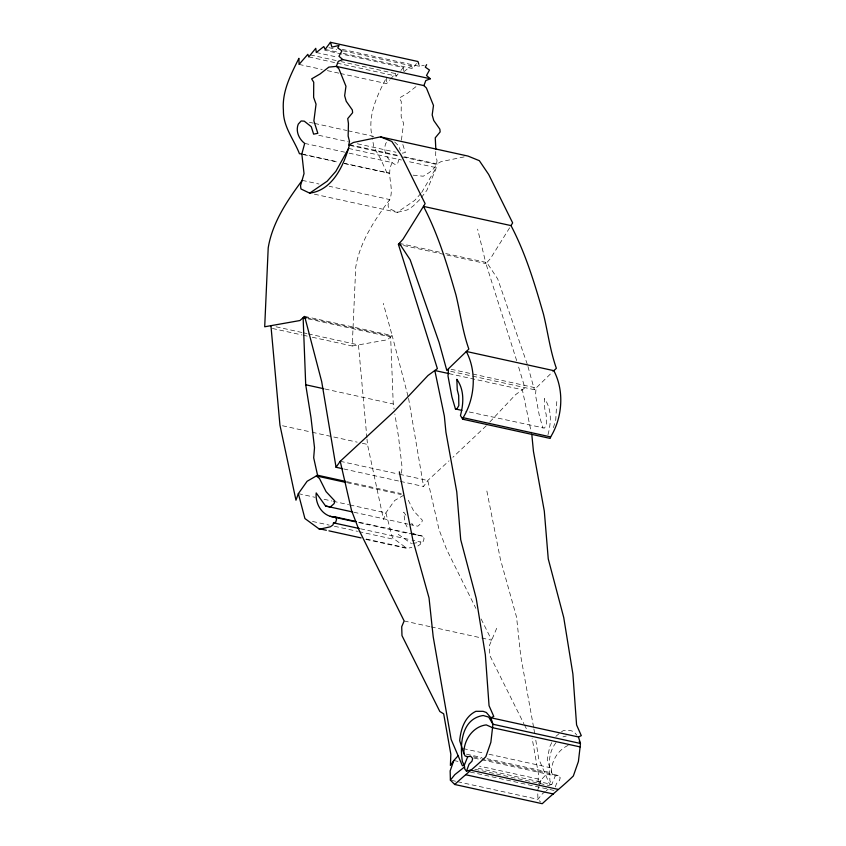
<?xml version="1.0" encoding="UTF-8"?>
<svg xmlns="http://www.w3.org/2000/svg" width="846" height="846" viewBox="0 0 846 846"><rect width="100%" height="100%" fill="white"/><g stroke="black" fill="none" stroke-linecap="round" stroke-linejoin="round"><path stroke-width="0.63" stroke-dasharray="4.23 3.17" d="M435.764 151.529L435.669 155.283L437.044 160.645C436.652 168.407 429.292 172.838 423.212 176.222L410.68 174.9M538.035 782.201L538.363 773.498L532.102 738.103M312.322 337.237L352.232 345.993L355.743 267.135C359.783 241.945 374.852 219.664 389.752 199.571C394.67 187.558 385.607 174.488 392.237 162.612L345.898 152.439M401.416 140.098L403.574 123.368L401.152 116.558L401.258 101.457L399.196 98.083L407.476 93.272L416.38 86.334M556.774 401.596L555.748 419.849L552.84 429.599M401.522 473.21L402.04 466.918L398.498 436.684L394.86 414.043M547.975 434.728C551.222 422.736 551.973 409.126 544.38 398.529L544.782 409.02L546.199 414.593L546.368 424.808L544.464 428.097L465.744 411.23M399.005 159.09L397.821 162.992L395.727 164.79C387.986 161.142 382.455 151.783 385.787 143.355L387.235 141.768M538.913 786.653L537.686 790.122L537.919 799.343L540.52 801.955M539.314 785.49L541.355 779.705L545.659 774.989M555.304 786.917L556.594 783.396L559.502 780.446L560.232 777.707L558.201 775.444L482.252 758.767M496.697 628.282L489.252 645.942L489.506 654.825L523.854 723.711M385.395 79.714C376.248 97.269 367.439 116.811 372.166 136.999M551.761 742.608L549.625 746.976L547.225 759.888L552.713 775.253L555.251 775.898L558.201 775.444M556.002 742.682C547.098 753.807 549.329 767.724 549.921 780.826L551.846 784.454L549.921 784.951L538.659 758.64L535.655 739.245M509.63 227.786L490.585 258.379L485.942 263.592L517.498 363.283M538.616 783.692L541.355 779.705L479.566 766.148M400.412 481.395L423.582 486.482L427.769 480.507L449.004 460.848M343.169 53.361L412.679 68.621L416.465 63.545M421.34 197.552L426.818 190.424L435.764 169.38L437.044 163.923L401.004 156.013M337.089 63.112L396.309 76.108L400.19 71.36M400.962 70.408L403.288 67.553L324.769 50.316M555.885 736.369L560.507 732.467M340.261 73.465L386.601 83.638L389.784 79.968M390.577 79.059L395.357 73.56L341.298 61.684M420.811 193.491L414.699 200.417L397.229 212.367L313.559 193.998M421.678 192.497L436.176 167.656L406.566 161.152M486.27 425.771L452.874 457.274M489.813 422.006L515.521 394.712L524.922 387.859L517.868 364.51M472.576 376.132L534.365 389.699L553.823 370.664M419.775 199.593L412.732 206.424L407.127 209.988L397.229 212.367L388.483 208.179L388.06 204.869L389.752 199.571L329.253 186.289M352.232 345.993L387.447 339.764L392.184 335.608L383.291 303.376M403.838 71.73L411.325 65.787L412.679 68.621M545.289 791.539L542.381 793.834L537.919 799.343L456.829 781.535M546.262 790.777L548.197 789.244M417.85 546.019L420.504 544.2L421.033 542.064L423.201 541.482L424.079 538.733L423.169 536.248L358.81 522.119M561.48 731.822L563.436 730.532L570.585 730.542L573.874 731.705L576.919 735.216M568.131 745.389C557.736 750.116 551.042 761.485 551.433 772.821L487.074 758.693M403.87 495.153L394.659 500.483L385.882 512.845L383.492 519.423L367.481 444.414L367.005 439.169M562.939 736.908L566.281 735.967M342.228 49.364L419.457 66.326L424.237 65.216M365.842 539.399L407.042 548.441L411.843 547.362M464.179 156.891L440.978 161.681L436.25 164.378L401.49 156.743M402.199 153.168L405.371 152.544L401.818 141.345M412.689 543.439L421.033 542.064L412.023 540.086M344.512 163.627L389.361 173.187L344.311 163.289M411.315 534.122L423.169 536.248M409.263 524.404L417.829 526.201L421.636 522.849L422.365 520.237L413.599 510.857L407.021 497.712M328.946 47.693L336.666 49.396M343.106 50.802L411.325 65.787M325.15 49.406L338.019 52.23M316.298 52.515L336.898 57.031M310.408 54.905L336.148 60.552M308.779 56.894L335.809 62.826M299.061 64.412L322.231 69.499M327.381 70.63L338.971 73.179M309.425 122.289L313.284 123.146M314.575 123.421L346.754 130.485M348.044 130.77L373.784 136.428M318.762 135.286L348.372 141.79M357.382 143.767L396.002 152.238M349.514 144.698L399.714 155.727M350.001 145.438L400.211 156.468M348.637 148.441L401.416 160.021M304.697 143.397L344.608 152.153M301.832 153.961L337.871 161.882M303.323 154.585L338.072 162.21M302.223 180.357L318.963 184.026M399.323 243.341L440.512 252.394M445.662 253.525L486.852 262.567L497.691 278.947L527.629 365.271M403.563 245.499L485.942 263.592L477.62 229.139M304.645 316.383L392.184 335.608L408.248 397.112M306.464 317.662L391.423 336.317M308.272 318.889L390.651 336.972L393.242 403.976L394.056 409.009M276.082 326.799L301.821 332.457M303.111 332.742L306.971 333.588M308.261 333.874L358.461 344.893L366.889 437.868M272.423 328.47L302.033 334.974M303.312 335.259L307.183 336.105M451.108 369.268L536.068 387.923L535.529 395.177L539.431 416.116L542.973 428.182M450.696 371.331L471.285 375.857M448.983 373.615L522.352 389.731L531.626 434.093M325.023 389.001L393.242 403.976M282.522 425.76L310.842 431.978M312.132 432.253L357.181 442.151M362.331 443.283L367.481 444.414M340.229 461.292L398.159 474.003M399.449 474.289L427.769 480.507L439.063 529.712L446.614 549.445L475.875 608.369M343.783 468.959L399.132 481.12M347.156 481.734L401.226 493.609M347.23 482.717L401.29 494.593M298.352 493.63L315.082 497.311M324.092 499.288L331.812 500.98M333.102 501.266L348.552 504.65M349.842 504.935L385.882 512.845L392.459 537.749L407.042 548.441M353.914 512.242L407.984 524.118M358.545 522.532L410.035 533.837M360.533 528.782L410.744 539.811M312.502 521.453L329.242 525.123M334.392 526.254L357.562 531.341M358.852 531.626L394.892 539.537M366.255 539.039L406.154 547.796M404.145 620.964L429.895 626.622M431.174 626.907L491.674 640.189L481.141 618.976M463.27 748.604L483.859 753.12M489.009 754.251L549.509 767.534M466.474 754.167L481.924 757.561M473.242 756.789L480.972 758.492M474.162 758.09L480.591 759.507M481.882 759.793L555.251 775.898L551.846 784.454L475.896 767.777M453.826 760.491L458.976 761.622M474.828 769.226L549.488 785.617M470.344 772.06L554.014 790.439M451.679 780.403L455.539 781.249M412.615 533.043L417.755 535.539M398.276 534.355L411.494 543.629M394.659 142.022L398.815 145.924L400.37 150.895M405.9 515.172L403.732 512.147L405.044 523.008L408.153 529.067M411.685 523.23L413.123 525.25M524.435 724.885L526.772 729.548M386.992 172.954L380.679 159.069L373.795 146.95L372.367 138.247M395.357 73.56L396.309 76.108M418.717 63.926L419.457 66.326M527.957 366.498L534.365 389.699M408.576 398.371L423.582 486.482M486.862 491.029L500.409 559.312L516.568 617.178L520.724 655.967L533.667 727.687M533.9 728.966L534.82 734.085M403.288 67.553L403.701 70.683M386.442 77.546L386.601 83.638"/><path stroke-width="1.27" d="M435.827 149.033L435.256 137.813L440.142 131.923L439.867 129.195L433.744 120.492L432.179 114.95L433.49 105.475L426.395 87.963L423.909 85.605L336.37 66.379L328.851 67.12L319.947 74.046L311.656 78.868L313.729 82.242L313.623 97.343L316.044 104.143L313.887 120.883L317.832 133.319L313.612 134.154L311.275 126.699L304.274 121.158L301.144 120.967L298.257 124.14C295.444 131.151 298.945 139.093 304.697 143.397L301.832 153.961L304.031 173.61L300.531 185.644L300.954 188.954L309.699 193.152C333.028 190.181 344.121 164.663 349.514 144.698M454.714 784.485C464.909 774.925 475.843 766.518 485.805 756.758L490.86 742.312L492.932 724.239L488.745 717.122L483.203 715.505C461.63 718.709 459.642 744.311 462.392 761.601L464.317 765.228L464.803 769.046L466.484 771.214L469.065 764.181L471.973 761.231L472.703 758.492L470.672 756.229L467.722 756.684L465.184 756.038L463.904 753.606C463.428 740.557 472.681 726.513 486.239 724.895L492.584 727.697L580.113 746.912L578.4 761.527L573.334 775.983C563.373 785.744 552.438 794.14 542.244 803.7L454.714 784.485L450.389 780.118L450.157 770.896L453.826 760.491L458.13 755.764M423.909 85.605L425.792 80.582L430.318 78.773L342.789 59.558L338.263 61.367L336.37 66.379L338.865 68.748L345.951 86.25L344.65 95.725L346.215 101.266L352.338 109.969L352.613 112.708L347.727 118.599L348.446 123.569L348.14 136.058L349.504 141.43L348.721 145.152L353.448 142.456L380.51 136.872L391.804 141.451L401.152 155.252L425.126 203.653L423.465 206.382C438.196 234.374 447.196 264.671 455.952 294.937C460.351 313.009 462.593 331.452 468.853 349.091L448.539 368.697L447.999 375.952L451.901 396.89L455.444 408.967L461.884 410.384M580.113 746.912L580.462 743.454L578.442 736.972L490.902 717.757L486.344 712.491L483.055 711.327L475.907 711.306C464.761 716.583 460.732 729.252 459.685 740.673L463.904 753.606M352.623 511.967L325.594 506.024L316.203 492.932C315.04 504.639 323.045 517.244 335.64 517.022L336.549 519.518L335.672 522.268L333.504 522.849L332.975 524.975L330.321 526.804L319.502 529.226L304.92 518.535L298.352 493.63L307.119 481.268L317.557 475.23L345.877 481.448M462.667 419.204L463.122 417.681C474.881 398.487 477.028 371.754 466.283 351.45L553.823 370.664C564.557 390.979 562.41 417.713 550.651 436.906L550.196 438.418L462.667 419.204L460.446 415.513C463.693 403.51 464.443 389.9 456.851 379.315L457.252 389.805L458.669 395.378L458.828 405.583L456.935 408.882L455.444 408.967M298.352 493.63L295.963 500.198L279.952 425.189L270.932 325.678M467.722 756.684L464.317 765.228L462.392 765.736L451.13 739.425L433.194 636.752L429.038 597.953L412.88 540.097L399.333 471.814M426.617 64.666L425.305 67.141L429.482 70.049L426.5 75.495L430.318 78.773M348.637 148.441L335.894 171.304L327.169 181.203L309.699 193.152M553.823 370.664L556.382 368.317C550.122 350.667 547.891 332.224 543.481 314.152C534.725 283.896 525.736 253.599 510.995 225.596L512.655 222.879L488.681 174.477L479.333 160.677L468.039 156.087L380.51 136.872M453.826 760.491L450.4 765.461L450.833 754.272L443.674 713.823L439.825 711.497L401.977 635.61L401.713 626.727L404.145 620.964L359.085 530.22L351.534 510.487L340.229 461.292L394.31 411.251L427.991 375.497L437.382 368.634L398.413 244.367L403.056 239.154L423.465 206.382L510.995 225.596M342.493 468.684L336.052 467.267L340.229 461.292M418.717 63.926L417.977 61.515L330.448 42.3L325.15 49.406L323.796 46.562L316.298 52.515L315.759 48.338L308.779 56.894L307.828 54.334L299.061 64.412L298.913 58.332C290.813 74.67 281.877 91.474 283.41 110.308C283.061 126.763 293.784 139.146 299.452 153.739L301.832 153.961M450.389 780.118L454.852 774.619L464.539 766.962M302.223 180.357C287.323 200.449 272.253 222.731 268.203 247.92L264.703 326.778L299.918 320.539L304.645 316.383L321.702 381.662L336.052 467.267M448.539 368.697L446.825 370.485L439.085 342.397L410.151 259.733L399.323 243.341M578.442 736.972L581.297 735.65L576.581 724.916L572.89 673.998L563.732 617.517L548.25 558.878L544.306 511.111L533.445 451.362L531.891 435.352M466.484 771.214L470.26 770.093L557.789 789.307M325.594 506.024L330.3 506.987L334.107 503.634L334.826 501.012L326.07 491.642L319.481 478.498L316.341 475.938L345.94 482.442M398.413 244.367L400.983 244.938M303.883 317.091L306.464 317.662M305.702 318.318L303.122 317.758L305.713 384.761L310.968 417.469L314.511 447.693L313.686 457.76L317.557 475.23M448.983 373.615L434.823 370.506L444.362 416.137L445.916 432.137L456.766 491.886L460.71 539.663L476.203 598.291L485.35 654.783L489.051 705.701L493.768 716.425L490.902 717.757L492.932 724.239L580.462 743.454L579.267 741.424M463.122 417.681L550.651 436.906M305.713 384.761L323.732 388.716M335.64 517.022L356.229 521.548M330.226 516.314L354.675 521.686M333.504 522.849L359.254 528.507M318.625 528.581L326.355 530.273M328.925 530.844L361.105 537.908M465.998 774.809L553.527 794.024M342.789 59.558L338.96 56.28L341.953 50.834L337.776 47.915L339.087 45.451L331.928 47.112L330.448 42.3"/></g></svg>
